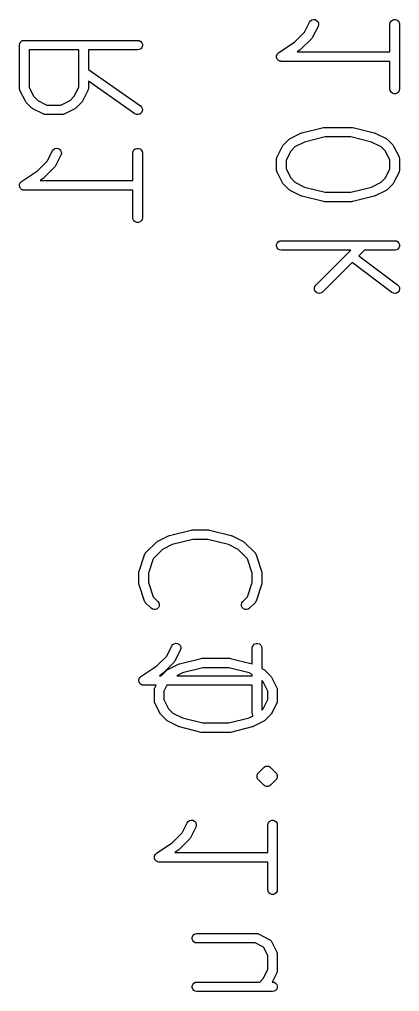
# Model space of a CAD drawing. Extents: x 1.5 to 72.3, y -91 to -17.2.
# Drawn here: x 3.55 to 7.59, y -90.23 to -79.88 of the extents above; entities that cross this region are included whole.
import ezdxf

# ---------------------------------------------------------------- set-up
doc = ezdxf.new("R2010")
doc.units = 0
doc.header["$MEASUREMENT"] = 0
doc.layers.add('BLACK', color=7, linetype='CONTINUOUS')

msp = doc.modelspace()

# ---------------------------------------------------------------- linework, layer by layer
at = {"layer": 'Black'}
for p, q in [((6.64584, -79.8929), (6.66056, -79.8832)), ((6.66056, -79.8832), (6.67772, -79.8791)), ((6.67772, -79.8791), (6.69525, -79.8811)), ((6.69525, -79.8811), (6.71102, -79.889)), ((6.71102, -79.889), (6.72315, -79.9018)), ((7.50363, -79.8972), (7.51715, -79.8858)), ((7.51715, -79.8858), (7.53373, -79.8798)), ((7.53373, -79.8798), (7.55137, -79.8798)), ((7.55137, -79.8798), (7.56795, -79.8858)), ((7.56795, -79.8858), (7.58146, -79.8972)), ((6.58156, -80.0146), (6.63532, -79.9071)), ((6.63532, -79.9071), (6.64584, -79.8929)), ((6.7262, -79.9525), (6.66875, -80.0674)), ((6.72315, -79.9018), (6.73017, -79.918)), ((6.73123, -79.9356), (6.7262, -79.9525)), ((6.73017, -79.918), (6.73123, -79.9356)), ((7.49175, -79.9298), (7.49481, -79.9124)), ((7.49175, -80.2237), (7.49175, -79.9298)), ((7.49481, -79.9124), (7.50363, -79.8972)), ((7.58146, -79.8972), (7.59028, -79.9124)), ((7.59028, -79.9124), (7.59335, -79.9298)), ((7.59335, -79.9298), (7.59335, -80.6192)), ((6.47604, -80.1201), (6.58156, -80.0146)), ((6.65923, -80.0806), (6.54433, -80.1955)), ((6.6639, -80.074), (6.65923, -80.0806)), ((6.66875, -80.0674), (6.6639, -80.074)), ((3.55025, -80.1523), (3.55102, -80.1479)), ((3.55025, -80.6119), (3.55025, -80.1523)), ((3.55102, -80.1434), (3.55254, -80.1393)), ((3.55102, -80.1479), (3.55102, -80.1434)), ((3.55254, -80.1393), (3.55331, -80.1349)), ((3.55331, -80.1349), (3.55553, -80.131)), ((3.55553, -80.131), (3.55705, -80.1269)), ((3.55705, -80.1269), (3.55991, -80.1235)), ((3.55991, -80.1235), (3.56213, -80.1196)), ((3.56213, -80.1196), (3.56554, -80.1168)), ((3.56554, -80.1168), (3.56839, -80.1133)), ((3.56839, -80.1133), (3.57224, -80.1111)), ((3.57224, -80.1111), (3.57565, -80.1083)), ((3.57565, -80.1083), (3.57982, -80.1067)), ((3.57982, -80.1067), (3.58367, -80.1045)), ((3.58367, -80.1045), (3.58805, -80.1038)), ((3.58805, -80.1038), (3.59223, -80.1022)), ((3.59223, -80.1022), (3.59667, -80.1022)), ((3.59667, -80.1022), (3.60105, -80.1015)), ((3.60105, -80.1015), (4.80755, -80.1015)), ((4.80755, -80.1015), (4.82492, -80.1045)), ((4.82492, -80.2), (4.80755, -80.2031)), ((4.82492, -80.1045), (4.8402, -80.1133)), ((4.8402, -80.1912), (4.82492, -80.2)), ((4.8402, -80.1133), (4.85154, -80.1269)), ((4.85154, -80.1777), (4.8402, -80.1912)), ((4.85154, -80.1269), (4.85758, -80.1434)), ((4.85758, -80.1611), (4.85154, -80.1777)), ((4.85758, -80.1434), (4.85758, -80.1611)), ((6.30787, -80.2323), (6.47604, -80.1201)), ((6.53658, -80.2019), (6.50383, -80.2237)), ((6.54021, -80.1984), (6.53658, -80.2019)), ((6.54433, -80.1955), (6.54021, -80.1984)), ((3.65185, -80.2031), (3.65185, -80.5999)), ((4.18222, -80.2031), (3.65185, -80.2031)), ((4.18222, -80.5999), (4.18222, -80.2031)), ((4.80755, -80.2031), (4.28382, -80.2031)), ((4.28382, -80.2031), (4.28382, -80.4131)), ((6.28535, -80.2778), (6.28602, -80.2718)), ((6.28602, -80.2805), (6.28535, -80.2778)), ((6.28602, -80.2657), (6.28698, -80.2631)), ((6.28602, -80.2718), (6.28602, -80.2657)), ((6.28602, -80.2833), (6.28602, -80.2805)), ((6.28809, -80.289), (6.28602, -80.2833)), ((6.28698, -80.2631), (6.28729, -80.2603)), ((6.28729, -80.2603), (6.28998, -80.2548)), ((6.28953, -80.2949), (6.28809, -80.289)), ((6.29109, -80.2973), (6.28953, -80.2949)), ((6.28998, -80.2548), (6.29205, -80.2491)), ((6.29205, -80.2999), (6.29109, -80.2973)), ((6.29205, -80.2491), (6.29386, -80.247)), ((6.29595, -80.3046), (6.29205, -80.2999)), ((6.29386, -80.247), (6.29511, -80.2444)), ((6.29511, -80.2444), (6.29949, -80.2403)), ((6.29931, -80.3096), (6.29595, -80.3046)), ((6.29949, -80.2403), (6.30339, -80.2356)), ((6.30339, -80.2356), (6.30583, -80.2342)), ((6.30583, -80.2342), (6.30787, -80.2323)), ((6.50383, -80.2237), (7.49175, -80.2237)), ((6.30158, -80.3113), (6.29931, -80.3096)), ((6.30339, -80.3134), (6.30158, -80.3113)), ((6.30864, -80.3165), (6.30339, -80.3134)), ((6.31353, -80.3201), (6.30864, -80.3165)), ((6.31624, -80.3209), (6.31353, -80.3201)), ((6.31867, -80.3223), (6.31624, -80.3209)), ((6.32464, -80.3233), (6.31867, -80.3223)), ((6.33046, -80.325), (6.32464, -80.3233)), ((6.33327, -80.3248), (6.33046, -80.325)), ((6.33605, -80.3253), (6.33327, -80.3248)), ((7.49175, -80.3253), (6.33605, -80.3253)), ((7.49175, -80.6192), (7.49175, -80.3253)), ((4.28382, -80.4131), (4.83668, -80.8001)), ((3.55076, -80.6148), (3.55025, -80.6119)), ((3.55058, -80.6177), (3.55076, -80.6148)), ((3.65185, -80.5999), (3.70025, -80.6967)), ((4.13382, -80.6967), (4.18222, -80.5999)), ((4.28382, -80.6119), (4.28331, -80.6148)), ((4.28331, -80.6148), (4.28349, -80.6177)), ((4.77842, -80.8833), (4.28382, -80.5371)), ((4.28382, -80.5371), (4.28382, -80.6119)), ((3.55228, -80.6234), (3.55058, -80.6177)), ((3.55331, -80.6293), (3.55228, -80.6234)), ((3.55478, -80.6318), (3.55331, -80.6293)), ((3.55561, -80.6346), (3.55478, -80.6318)), ((3.61306, -80.7495), (3.55561, -80.6346)), ((3.70025, -80.6967), (3.74604, -80.7425)), ((4.08803, -80.7425), (4.13382, -80.6967)), ((4.27846, -80.6346), (4.22101, -80.7495)), ((4.2793, -80.6318), (4.27846, -80.6346)), ((4.28076, -80.6293), (4.2793, -80.6318)), ((4.28179, -80.6234), (4.28076, -80.6293)), ((4.28349, -80.6177), (4.28179, -80.6234)), ((7.49481, -80.6366), (7.49175, -80.6192)), ((7.50363, -80.6519), (7.49481, -80.6366)), ((7.51715, -80.6632), (7.50363, -80.6519)), ((7.53373, -80.6693), (7.51715, -80.6632)), ((7.55137, -80.6693), (7.53373, -80.6693)), ((7.56795, -80.6632), (7.55137, -80.6693)), ((7.58146, -80.6519), (7.56795, -80.6632)), ((7.59028, -80.6366), (7.58146, -80.6519)), ((7.59335, -80.6192), (7.59028, -80.6366)), ((3.61791, -80.756), (3.61306, -80.7495)), ((3.62258, -80.7627), (3.61791, -80.756)), ((3.68003, -80.8202), (3.62258, -80.7627)), ((3.6867, -80.8248), (3.68003, -80.8202)), ((3.74604, -80.7425), (3.84285, -80.7909)), ((3.84285, -80.7909), (3.99122, -80.7909)), ((3.99122, -80.7909), (4.08803, -80.7425)), ((4.15404, -80.8202), (4.14737, -80.8248)), ((4.21149, -80.7627), (4.15404, -80.8202)), ((4.21615, -80.756), (4.21149, -80.7627)), ((4.22101, -80.7495), (4.21615, -80.756)), ((4.83668, -80.8001), (4.84916, -80.8125)), ((4.84916, -80.8125), (4.85661, -80.8285)), ((3.69323, -80.8297), (3.6867, -80.8248)), ((3.80814, -80.8871), (3.69323, -80.8297)), ((3.81095, -80.888), (3.80814, -80.8871)), ((3.81348, -80.8894), (3.81095, -80.888)), ((3.81934, -80.8905), (3.81348, -80.8894)), ((3.82505, -80.8922), (3.81934, -80.8905)), ((3.82797, -80.892), (3.82505, -80.8922)), ((3.83086, -80.8925), (3.82797, -80.892)), ((4.00321, -80.8925), (3.83086, -80.8925)), ((4.0061, -80.892), (4.00321, -80.8925)), ((4.00902, -80.8922), (4.0061, -80.892)), ((4.01473, -80.8905), (4.00902, -80.8922)), ((4.02059, -80.8894), (4.01473, -80.8905)), ((4.02312, -80.888), (4.02059, -80.8894)), ((4.02593, -80.8871), (4.02312, -80.888)), ((4.14084, -80.8297), (4.02593, -80.8871)), ((4.14737, -80.8248), (4.14084, -80.8297)), ((4.79441, -80.8908), (4.77842, -80.8833)), ((4.81198, -80.8923), (4.79441, -80.8908)), ((4.82902, -80.8877), (4.81198, -80.8923)), ((4.84347, -80.8776), (4.82902, -80.8877)), ((4.85359, -80.8632), (4.84347, -80.8776)), ((4.85816, -80.8461), (4.85359, -80.8632)), ((4.85661, -80.8285), (4.85816, -80.8461)), ((6.55354, -81.087), (6.78335, -81.0296)), ((6.78335, -81.0296), (6.78954, -81.0291)), ((6.78954, -81.0291), (6.79567, -81.0281)), ((6.79567, -81.0281), (7.08293, -81.0281)), ((7.08293, -81.0281), (7.08905, -81.0291)), ((7.08905, -81.0291), (7.09525, -81.0296)), ((7.09525, -81.0296), (7.32506, -81.087)), ((6.42823, -81.1483), (6.54314, -81.0909)), ((6.54314, -81.0909), (6.54846, -81.0893)), ((6.54846, -81.0893), (6.55354, -81.087)), ((6.80192, -81.1297), (6.58359, -81.1842)), ((7.07668, -81.1297), (6.80192, -81.1297)), ((7.29501, -81.1842), (7.07668, -81.1297)), ((7.32506, -81.087), (7.33013, -81.0893)), ((7.33013, -81.0893), (7.33546, -81.0909)), ((7.33546, -81.0909), (7.45036, -81.1483)), ((6.29061, -81.3434), (6.34806, -81.2285)), ((6.34806, -81.2285), (6.35291, -81.222)), ((6.35291, -81.222), (6.35758, -81.2153)), ((6.35758, -81.2153), (6.41503, -81.1578)), ((6.41503, -81.1578), (6.4217, -81.1532)), ((6.4217, -81.1532), (6.42823, -81.1483)), ((6.48104, -81.2355), (6.43525, -81.2813)), ((6.58359, -81.1842), (6.48104, -81.2355)), ((7.39755, -81.2355), (7.29501, -81.1842)), ((7.44334, -81.2813), (7.39755, -81.2355)), ((7.45036, -81.1483), (7.45689, -81.1532)), ((7.45689, -81.1532), (7.46356, -81.1578)), ((7.46356, -81.1578), (7.52102, -81.2153)), ((7.52102, -81.2153), (7.52568, -81.222)), ((7.52568, -81.222), (7.53053, -81.2285)), ((7.53053, -81.2285), (7.58798, -81.3434)), ((3.84656, -81.3861), (3.90033, -81.2786)), ((3.90033, -81.2786), (3.91084, -81.2644)), ((3.91084, -81.2644), (3.92556, -81.2547)), ((3.92556, -81.2547), (3.94272, -81.2506)), ((3.9912, -81.324), (3.93375, -81.4389)), ((3.94272, -81.2506), (3.96025, -81.2526)), ((3.96025, -81.2526), (3.97602, -81.2605)), ((3.97602, -81.2605), (3.98815, -81.2733)), ((3.98815, -81.2733), (3.99517, -81.2895)), ((3.99623, -81.3071), (3.9912, -81.324)), ((3.99517, -81.2895), (3.99623, -81.3071)), ((4.75675, -81.3013), (4.75981, -81.2839)), ((4.75675, -81.5952), (4.75675, -81.3013)), ((4.75981, -81.2839), (4.76863, -81.2687)), ((4.76863, -81.2687), (4.78215, -81.2573)), ((4.78215, -81.2573), (4.79873, -81.2513)), ((4.79873, -81.2513), (4.81637, -81.2513)), ((4.81637, -81.2513), (4.83295, -81.2573)), ((4.83295, -81.2573), (4.84646, -81.2687)), ((4.84646, -81.2687), (4.85528, -81.2839)), ((4.85528, -81.2839), (4.85835, -81.3013)), ((4.85835, -81.3013), (4.85835, -81.9907)), ((6.43525, -81.2813), (6.38685, -81.3781)), ((7.49175, -81.3781), (7.44334, -81.2813)), ((3.74104, -81.4916), (3.84656, -81.3861)), ((3.93375, -81.4389), (3.9289, -81.4455)), ((6.28525, -81.3661), (6.28576, -81.3632)), ((6.28525, -81.481), (6.28525, -81.3661)), ((6.28558, -81.3603), (6.28728, -81.3546)), ((6.28576, -81.3632), (6.28558, -81.3603)), ((6.28728, -81.3546), (6.28831, -81.3487)), ((6.28831, -81.3487), (6.28978, -81.3462)), ((6.28978, -81.3462), (6.29061, -81.3434)), ((6.38685, -81.3781), (6.38685, -81.469)), ((7.49175, -81.469), (7.49175, -81.3781)), ((7.58798, -81.3434), (7.58882, -81.3462)), ((7.58882, -81.3462), (7.59028, -81.3487)), ((7.59028, -81.3487), (7.59132, -81.3546)), ((7.59132, -81.3546), (7.59301, -81.3603)), ((7.59301, -81.3603), (7.59284, -81.3632)), ((7.59284, -81.3632), (7.59335, -81.3661)), ((7.59335, -81.3661), (7.59335, -81.481)), ((3.57287, -81.6038), (3.74104, -81.4916)), ((3.92423, -81.4521), (3.80933, -81.567)), ((3.9289, -81.4455), (3.92423, -81.4521)), ((6.28576, -81.4839), (6.28525, -81.481)), ((6.28558, -81.4868), (6.28576, -81.4839)), ((6.28728, -81.4925), (6.28558, -81.4868)), ((6.28831, -81.4984), (6.28728, -81.4925)), ((6.28978, -81.5009), (6.28831, -81.4984)), ((6.29061, -81.5037), (6.28978, -81.5009)), ((6.34806, -81.6186), (6.29061, -81.5037)), ((6.38685, -81.469), (6.43525, -81.5658)), ((7.44334, -81.5658), (7.49175, -81.469)), ((7.58798, -81.5037), (7.53053, -81.6186)), ((7.58882, -81.5009), (7.58798, -81.5037)), ((7.59028, -81.4984), (7.58882, -81.5009)), ((7.59132, -81.4925), (7.59028, -81.4984)), ((7.59301, -81.4868), (7.59132, -81.4925)), ((7.59335, -81.481), (7.59284, -81.4839)), ((7.59284, -81.4839), (7.59301, -81.4868)), ((3.55035, -81.6493), (3.55102, -81.6433)), ((3.55102, -81.652), (3.55035, -81.6493)), ((3.55102, -81.6372), (3.55198, -81.6346)), ((3.55102, -81.6433), (3.55102, -81.6372)), ((3.55198, -81.6346), (3.55229, -81.6318)), ((3.55229, -81.6318), (3.55498, -81.6263)), ((3.55498, -81.6263), (3.55705, -81.6206)), ((3.55705, -81.6206), (3.55886, -81.6185)), ((3.55886, -81.6185), (3.56011, -81.6159)), ((3.56011, -81.6159), (3.56449, -81.6118)), ((3.56449, -81.6118), (3.56839, -81.6071)), ((3.56839, -81.6071), (3.57083, -81.6057)), ((3.57083, -81.6057), (3.57287, -81.6038)), ((3.80158, -81.5734), (3.76883, -81.5952)), ((3.76883, -81.5952), (4.75675, -81.5952)), ((3.80522, -81.5699), (3.80158, -81.5734)), ((3.80933, -81.567), (3.80522, -81.5699)), ((6.35291, -81.6252), (6.34806, -81.6186)), ((6.35758, -81.6319), (6.35291, -81.6252)), ((6.41503, -81.6893), (6.35758, -81.6319)), ((6.43525, -81.5658), (6.48104, -81.6116)), ((6.48104, -81.6116), (6.58359, -81.6629)), ((7.295, -81.6629), (7.39755, -81.6116)), ((7.39755, -81.6116), (7.44334, -81.5658)), ((7.52102, -81.6319), (7.46356, -81.6893)), ((7.52568, -81.6252), (7.52102, -81.6319)), ((7.53053, -81.6186), (7.52568, -81.6252)), ((3.55102, -81.6548), (3.55102, -81.652)), ((3.55309, -81.6605), (3.55102, -81.6548)), ((3.55453, -81.6664), (3.55309, -81.6605)), ((3.55609, -81.6688), (3.55453, -81.6664)), ((3.55705, -81.6714), (3.55609, -81.6688)), ((3.56095, -81.6761), (3.55705, -81.6714)), ((3.56431, -81.6811), (3.56095, -81.6761)), ((3.56658, -81.6828), (3.56431, -81.6811)), ((3.56839, -81.6849), (3.56658, -81.6828)), ((3.57364, -81.688), (3.56839, -81.6849)), ((3.57853, -81.6916), (3.57364, -81.688)), ((3.58124, -81.6924), (3.57853, -81.6916)), ((3.58367, -81.6938), (3.58124, -81.6924)), ((3.58964, -81.6948), (3.58367, -81.6938)), ((3.59546, -81.6965), (3.58964, -81.6948)), ((3.59827, -81.6963), (3.59546, -81.6965)), ((3.60105, -81.6968), (3.59827, -81.6963)), ((4.75675, -81.6968), (3.60105, -81.6968)), ((4.75675, -81.9907), (4.75675, -81.6968)), ((6.42169, -81.694), (6.41503, -81.6893)), ((6.42823, -81.6988), (6.42169, -81.694)), ((6.54314, -81.7563), (6.42823, -81.6988)), ((6.58359, -81.6629), (6.80192, -81.7175)), ((6.80192, -81.7175), (7.07668, -81.7175)), ((7.07668, -81.7175), (7.295, -81.6629)), ((7.45036, -81.6988), (7.33546, -81.7563)), ((7.45691, -81.694), (7.45036, -81.6988)), ((7.46356, -81.6893), (7.45691, -81.694)), ((6.54846, -81.7579), (6.54314, -81.7563)), ((6.55354, -81.7601), (6.54846, -81.7579)), ((6.78335, -81.8176), (6.55354, -81.7601)), ((6.78954, -81.818), (6.78335, -81.8176)), ((6.79567, -81.8191), (6.78954, -81.818)), ((7.08293, -81.8191), (6.79567, -81.8191)), ((7.08905, -81.818), (7.08293, -81.8191)), ((7.09525, -81.8176), (7.08905, -81.818)), ((7.32506, -81.7601), (7.09525, -81.8176)), ((7.33013, -81.7579), (7.32506, -81.7601)), ((7.33546, -81.7563), (7.33013, -81.7579)), ((4.75981, -82.0081), (4.75675, -81.9907)), ((4.76863, -82.0234), (4.75981, -82.0081)), ((4.78215, -82.0347), (4.76863, -82.0234)), ((4.79873, -82.0408), (4.78215, -82.0347)), ((4.81637, -82.0408), (4.79873, -82.0408)), ((4.83295, -82.0347), (4.81637, -82.0408)), ((4.84646, -82.0234), (4.83295, -82.0347)), ((4.85528, -82.0081), (4.84646, -82.0234)), ((4.85835, -81.9907), (4.85528, -82.0081)), ((6.28602, -82.2765), (6.29205, -82.26)), ((6.29205, -82.26), (6.30339, -82.2464)), ((6.30339, -82.2464), (6.31867, -82.2376)), ((6.31867, -82.2376), (6.33605, -82.2346)), ((6.33605, -82.2346), (7.54255, -82.2346)), ((7.54255, -82.2346), (7.55992, -82.2376)), ((7.55992, -82.2376), (7.5752, -82.2464)), ((7.5752, -82.2464), (7.58654, -82.26)), ((7.58654, -82.26), (7.59258, -82.2765)), ((6.28602, -82.2942), (6.28602, -82.2765)), ((6.29205, -82.3108), (6.28602, -82.2942)), ((6.30339, -82.3243), (6.29205, -82.3108)), ((6.31867, -82.3331), (6.30339, -82.3243)), ((6.33605, -82.3362), (6.31867, -82.3331)), ((7.07519, -82.3362), (6.33605, -82.3362)), ((6.70229, -82.7091), (7.07519, -82.3362)), ((7.21887, -82.3362), (7.16027, -82.3948)), ((7.54255, -82.3362), (7.21887, -82.3362)), ((7.55992, -82.3331), (7.54255, -82.3362)), ((7.5752, -82.3243), (7.55992, -82.3331)), ((7.58654, -82.3108), (7.5752, -82.3243)), ((7.59258, -82.2942), (7.58654, -82.3108)), ((7.59258, -82.2765), (7.59258, -82.2942)), ((7.0877, -82.4673), (6.77413, -82.7809)), ((7.51207, -82.7856), (7.0877, -82.4673)), ((7.16027, -82.3948), (7.57303, -82.7043)), ((6.68761, -82.7405), (6.69217, -82.7235)), ((6.68914, -82.7581), (6.68761, -82.7405)), ((6.6966, -82.7741), (6.68914, -82.7581)), ((6.69217, -82.7235), (6.70229, -82.7091)), ((6.70908, -82.7866), (6.6966, -82.7741)), ((6.72507, -82.794), (6.70908, -82.7866)), ((6.77413, -82.7809), (6.75968, -82.791)), ((7.52781, -82.7936), (7.51207, -82.7856)), ((7.57728, -82.7821), (7.5625, -82.7917)), ((7.57303, -82.7043), (7.58509, -82.7172)), ((7.58786, -82.7679), (7.57728, -82.7821)), ((7.58509, -82.7172), (7.59202, -82.7334)), ((7.59298, -82.7511), (7.58786, -82.7679)), ((7.59202, -82.7334), (7.59298, -82.7511)), ((6.74264, -82.7956), (6.72507, -82.794)), ((6.75968, -82.791), (6.74264, -82.7956)), ((7.54532, -82.7957), (7.52781, -82.7936)), ((7.5625, -82.7917), (7.54532, -82.7957)), ((5.13559, -85.3768), (5.14092, -85.3752)), ((5.14092, -85.3752), (5.14599, -85.373)), ((5.14599, -85.373), (5.3758, -85.3155)), ((5.3758, -85.3155), (5.382, -85.3151)), ((5.382, -85.3151), (5.38812, -85.314)), ((5.38812, -85.314), (5.56048, -85.314)), ((5.56048, -85.314), (5.5666, -85.3151)), ((5.5666, -85.3151), (5.5728, -85.3155)), ((5.5728, -85.3155), (5.80261, -85.373)), ((5.80261, -85.373), (5.80768, -85.3752)), ((5.80768, -85.3752), (5.813, -85.3768)), ((4.89258, -85.5587), (5.00748, -85.4438)), ((5.00748, -85.4438), (5.01415, -85.4391)), ((5.01415, -85.4391), (5.02069, -85.4343)), ((5.02069, -85.4343), (5.13559, -85.3768)), ((5.17604, -85.4702), (5.0735, -85.5215)), ((5.39437, -85.4156), (5.17604, -85.4702)), ((5.55422, -85.4156), (5.39437, -85.4156)), ((5.77255, -85.4702), (5.55422, -85.4156)), ((5.8751, -85.5215), (5.77255, -85.4702)), ((5.813, -85.3768), (5.92791, -85.4343)), ((5.92791, -85.4343), (5.93446, -85.4391)), ((5.93446, -85.4391), (5.94111, -85.4438)), ((5.94111, -85.4438), (6.05602, -85.5587)), ((4.82285, -85.7509), (4.88031, -85.5786)), ((4.88031, -85.5786), (4.8817, -85.576)), ((4.8817, -85.576), (4.88246, -85.5732)), ((4.88246, -85.5732), (4.88587, -85.5683)), ((4.88587, -85.5683), (4.88871, -85.563)), ((4.88871, -85.563), (4.8909, -85.5611)), ((4.8909, -85.5611), (4.89258, -85.5587)), ((5.0735, -85.5215), (4.9729, -85.6221)), ((5.97569, -85.6221), (5.8751, -85.5215)), ((6.05602, -85.5587), (6.0577, -85.5611)), ((6.0577, -85.5611), (6.05989, -85.563)), ((6.05989, -85.563), (6.06272, -85.5683)), ((6.06272, -85.5683), (6.06614, -85.5731)), ((6.06614, -85.5731), (6.06689, -85.576)), ((6.06689, -85.576), (6.06829, -85.5786)), ((6.06829, -85.5786), (6.12574, -85.7509)), ((4.9729, -85.6221), (4.92185, -85.7752)), ((6.02675, -85.7752), (5.97569, -85.6221)), ((4.82025, -85.767), (4.82166, -85.759)), ((4.82025, -85.8819), (4.82025, -85.767)), ((4.82166, -85.759), (4.82285, -85.7509)), ((4.92185, -85.7752), (4.92185, -85.8736)), ((6.02675, -85.8736), (6.02675, -85.7752)), ((6.12574, -85.7509), (6.12694, -85.759)), ((6.12694, -85.759), (6.12835, -85.767)), ((6.12835, -85.767), (6.12835, -85.8819)), ((4.82166, -85.8899), (4.82025, -85.8819)), ((4.82285, -85.8979), (4.82166, -85.8899)), ((4.92185, -85.8736), (4.9729, -86.0268)), ((5.97569, -86.0268), (6.02675, -85.8736)), ((6.12694, -85.8899), (6.12574, -85.8979)), ((6.12835, -85.8819), (6.12694, -85.8899)), ((4.88031, -86.0703), (4.82285, -85.8979)), ((6.12574, -85.8979), (6.06829, -86.0703)), ((4.8817, -86.0729), (4.88031, -86.0703)), ((4.88246, -86.0757), (4.8817, -86.0729)), ((4.88587, -86.0806), (4.88246, -86.0757)), ((4.88871, -86.0858), (4.88587, -86.0806)), ((4.8909, -86.0878), (4.88871, -86.0858)), ((4.89258, -86.0902), (4.8909, -86.0878)), ((4.95003, -86.1476), (4.89258, -86.0902)), ((4.9729, -86.0268), (5.02187, -86.0758)), ((5.02187, -86.0758), (5.03199, -86.0902)), ((5.03199, -86.0902), (5.03656, -86.1073)), ((5.91204, -86.1073), (5.9166, -86.0902)), ((5.9166, -86.0902), (5.92672, -86.0758)), ((5.92672, -86.0758), (5.97569, -86.0268)), ((6.05602, -86.0902), (5.99856, -86.1476)), ((6.0577, -86.0878), (6.05602, -86.0902)), ((6.05989, -86.0858), (6.0577, -86.0878)), ((6.06272, -86.0806), (6.05989, -86.0858)), ((6.06614, -86.0757), (6.06272, -86.0806)), ((6.06689, -86.0729), (6.06614, -86.0757)), ((6.06829, -86.0703), (6.06689, -86.0729)), ((4.96448, -86.1577), (4.95003, -86.1476)), ((4.98152, -86.1623), (4.96448, -86.1577)), ((4.9991, -86.1608), (4.98152, -86.1623)), ((5.01509, -86.1533), (4.9991, -86.1608)), ((5.02756, -86.1408), (5.01509, -86.1533)), ((5.03502, -86.1248), (5.02756, -86.1408)), ((5.03656, -86.1073), (5.03502, -86.1248)), ((5.91357, -86.1248), (5.91204, -86.1073)), ((5.92103, -86.1408), (5.91357, -86.1248)), ((5.9335, -86.1533), (5.92103, -86.1408)), ((5.94949, -86.1608), (5.9335, -86.1533)), ((5.96707, -86.1623), (5.94949, -86.1608)), ((5.98411, -86.1577), (5.96707, -86.1623)), ((5.99856, -86.1476), (5.98411, -86.1577)), ((5.11656, -86.6561), (5.17033, -86.5486)), ((5.17033, -86.5486), (5.18084, -86.5344)), ((5.18084, -86.5344), (5.19556, -86.5247)), ((5.19556, -86.5247), (5.21272, -86.5206)), ((5.2612, -86.594), (5.20375, -86.7089)), ((5.21272, -86.5206), (5.23025, -86.5226)), ((5.23025, -86.5226), (5.24602, -86.5305)), ((5.24602, -86.5305), (5.25815, -86.5433)), ((5.25815, -86.5433), (5.26517, -86.5595)), ((5.26623, -86.5771), (5.2612, -86.594)), ((5.26517, -86.5595), (5.26623, -86.5771)), ((6.02675, -86.5713), (6.02981, -86.5539)), ((6.02675, -86.7387), (6.02675, -86.5713)), ((6.02981, -86.5539), (6.03863, -86.5387)), ((6.03863, -86.5387), (6.05215, -86.5273)), ((6.05215, -86.5273), (6.06873, -86.5213)), ((6.06873, -86.5213), (6.08637, -86.5213)), ((6.08637, -86.5213), (6.10295, -86.5273)), ((6.10295, -86.5273), (6.11646, -86.5387)), ((6.11646, -86.5387), (6.12528, -86.5539)), ((6.12528, -86.5539), (6.12835, -86.5713)), ((6.12835, -86.5713), (6.12835, -86.7883)), ((5.01104, -86.7616), (5.11656, -86.6561)), ((5.19423, -86.7221), (5.07933, -86.837)), ((5.1989, -86.7155), (5.19423, -86.7221)), ((5.20375, -86.7089), (5.1989, -86.7155)), ((5.25354, -86.738), (5.48335, -86.6805)), ((5.48335, -86.6805), (5.48954, -86.6801)), ((5.48954, -86.6801), (5.49567, -86.679)), ((5.49567, -86.679), (5.78293, -86.679)), ((5.78293, -86.679), (5.78905, -86.6801)), ((5.78905, -86.6801), (5.79525, -86.6805)), ((5.79525, -86.6805), (6.02506, -86.738)), ((4.84287, -86.8738), (5.01104, -86.7616)), ((5.0586, -86.8652), (5.11503, -86.8088)), ((5.11503, -86.8088), (5.1217, -86.8041)), ((5.1217, -86.8041), (5.12823, -86.7993)), ((5.12823, -86.7993), (5.24314, -86.7418)), ((5.24314, -86.7418), (5.24846, -86.7402)), ((5.24846, -86.7402), (5.25354, -86.738)), ((5.50192, -86.7806), (5.28359, -86.8352)), ((5.77668, -86.7806), (5.50192, -86.7806)), ((5.99501, -86.8352), (5.77668, -86.7806)), ((6.02506, -86.738), (6.02675, -86.7387)), ((6.12835, -86.7883), (6.15036, -86.7993)), ((6.15036, -86.7993), (6.15689, -86.8041)), ((6.15689, -86.8041), (6.16356, -86.8088)), ((6.16356, -86.8088), (6.22102, -86.8662)), ((4.82035, -86.9193), (4.82102, -86.9133)), ((4.82102, -86.922), (4.82035, -86.9193)), ((4.82102, -86.9072), (4.82198, -86.9046)), ((4.82102, -86.9133), (4.82102, -86.9072)), ((4.82102, -86.9248), (4.82102, -86.922)), ((4.82309, -86.9305), (4.82102, -86.9248)), ((4.82198, -86.9046), (4.82229, -86.9018)), ((4.82229, -86.9018), (4.82498, -86.8963)), ((4.82498, -86.8963), (4.82705, -86.8906)), ((4.82705, -86.8906), (4.82886, -86.8885)), ((4.82886, -86.8885), (4.83011, -86.8859)), ((4.83011, -86.8859), (4.83449, -86.8818)), ((4.83449, -86.8818), (4.83839, -86.8771)), ((4.83839, -86.8771), (4.84083, -86.8757)), ((4.84083, -86.8757), (4.84287, -86.8738)), ((5.07158, -86.8434), (5.03883, -86.8652)), ((5.03883, -86.8652), (5.0586, -86.8652)), ((5.07522, -86.8399), (5.07158, -86.8434)), ((5.07933, -86.837), (5.07522, -86.8399)), ((5.28359, -86.8352), (5.22352, -86.8652)), ((5.22352, -86.8652), (6.02675, -86.8652)), ((6.02675, -86.8511), (5.99501, -86.8352)), ((6.02675, -86.8652), (6.02675, -86.8511)), ((6.14334, -86.9323), (6.12835, -86.9173)), ((6.12835, -86.9173), (6.12835, -87.2318)), ((6.22102, -86.8662), (6.22568, -86.8729)), ((6.22568, -86.8729), (6.23053, -86.8794)), ((6.23053, -86.8794), (6.28798, -86.9944)), ((4.82453, -86.9364), (4.82309, -86.9305)), ((4.82609, -86.9388), (4.82453, -86.9364)), ((4.82705, -86.9414), (4.82609, -86.9388)), ((4.83095, -86.9461), (4.82705, -86.9414)), ((4.83432, -86.9511), (4.83095, -86.9461)), ((4.83658, -86.9528), (4.83432, -86.9511)), ((4.83839, -86.9549), (4.83658, -86.9528)), ((4.84364, -86.958), (4.83839, -86.9549)), ((4.84853, -86.9616), (4.84364, -86.958)), ((4.85124, -86.9624), (4.84853, -86.9616)), ((4.85367, -86.9638), (4.85124, -86.9624)), ((4.85964, -86.9648), (4.85367, -86.9638)), ((4.86546, -86.9665), (4.85964, -86.9648)), ((4.86827, -86.9663), (4.86546, -86.9665)), ((4.87105, -86.9668), (4.86827, -86.9663)), ((5.00437, -86.9668), (4.87105, -86.9668)), ((4.98525, -87.0171), (4.98576, -87.0142)), ((4.98525, -87.132), (4.98525, -87.0171)), ((4.98558, -87.0113), (4.98728, -87.0056)), ((4.98576, -87.0142), (4.98558, -87.0113)), ((4.98728, -87.0056), (4.98831, -86.9997)), ((4.98831, -86.9997), (4.98978, -86.9972)), ((4.98978, -86.9972), (4.99061, -86.9944)), ((4.99061, -86.9944), (5.00437, -86.9668)), ((5.11797, -86.9668), (5.08685, -87.0291)), ((5.08685, -87.0291), (5.08685, -87.12)), ((6.02675, -86.9668), (5.11797, -86.9668)), ((6.02675, -87.2607), (6.02675, -86.9668)), ((6.19175, -87.0291), (6.14334, -86.9323)), ((6.19175, -87.12), (6.19175, -87.0291)), ((6.28798, -86.9944), (6.28882, -86.9972)), ((6.28882, -86.9972), (6.29028, -86.9997)), ((6.29028, -86.9997), (6.29132, -87.0056)), ((6.29132, -87.0056), (6.29301, -87.0113)), ((6.29301, -87.0113), (6.29284, -87.0142)), ((6.29284, -87.0142), (6.29335, -87.0171)), ((6.29335, -87.0171), (6.29335, -87.132)), ((4.98576, -87.1349), (4.98525, -87.132)), ((4.98558, -87.1378), (4.98576, -87.1349)), ((5.08685, -87.12), (5.13525, -87.2168)), ((6.14334, -87.2168), (6.19175, -87.12)), ((6.29335, -87.132), (6.29284, -87.1349)), ((6.29284, -87.1349), (6.29301, -87.1378)), ((4.98728, -87.1435), (4.98558, -87.1378)), ((4.98831, -87.1494), (4.98728, -87.1435)), ((4.98978, -87.1519), (4.98831, -87.1494)), ((4.99061, -87.1547), (4.98978, -87.1519)), ((5.04806, -87.2696), (4.99061, -87.1547)), ((5.13525, -87.2168), (5.18104, -87.2626)), ((6.12835, -87.2318), (6.14334, -87.2168)), ((6.28798, -87.1547), (6.23053, -87.2696)), ((6.28882, -87.1519), (6.28798, -87.1547)), ((6.29028, -87.1494), (6.28882, -87.1519)), ((6.29132, -87.1435), (6.29028, -87.1494)), ((6.29301, -87.1378), (6.29132, -87.1435)), ((5.05291, -87.2761), (5.04806, -87.2696)), ((5.05758, -87.2828), (5.05291, -87.2761)), ((5.11503, -87.3403), (5.05758, -87.2828)), ((5.12169, -87.3449), (5.11503, -87.3403)), ((5.18104, -87.2626), (5.28359, -87.3139)), ((5.28359, -87.3139), (5.50192, -87.3684)), ((5.77668, -87.3684), (5.995, -87.3139)), ((5.995, -87.3139), (6.03803, -87.2923)), ((6.02981, -87.2781), (6.02675, -87.2607)), ((6.03803, -87.2923), (6.02981, -87.2781)), ((6.16356, -87.3403), (6.15691, -87.3449)), ((6.22102, -87.2828), (6.16356, -87.3403)), ((6.22568, -87.2761), (6.22102, -87.2828)), ((6.23053, -87.2696), (6.22568, -87.2761)), ((5.12823, -87.3498), (5.12169, -87.3449)), ((5.24314, -87.4072), (5.12823, -87.3498)), ((5.24846, -87.4088), (5.24314, -87.4072)), ((5.25354, -87.4111), (5.24846, -87.4088)), ((5.48335, -87.4685), (5.25354, -87.4111)), ((5.50192, -87.3684), (5.77668, -87.3684)), ((6.02506, -87.4111), (5.79525, -87.4685)), ((6.03013, -87.4088), (6.02506, -87.4111)), ((6.03546, -87.4072), (6.03013, -87.4088)), ((6.15036, -87.3498), (6.03546, -87.4072)), ((6.15691, -87.3449), (6.15036, -87.3498)), ((5.48954, -87.469), (5.48335, -87.4685)), ((5.49567, -87.47), (5.48954, -87.469)), ((5.78293, -87.47), (5.49567, -87.47)), ((5.78905, -87.469), (5.78293, -87.47)), ((5.79525, -87.4685), (5.78905, -87.469)), ((6.09172, -87.9004), (6.14917, -87.8429)), ((6.14917, -87.8429), (6.15282, -87.8404)), ((6.15282, -87.8404), (6.15596, -87.8372)), ((6.15596, -87.8372), (6.15998, -87.8354)), ((6.15998, -87.8354), (6.16363, -87.8328)), ((6.16363, -87.8328), (6.16792, -87.8317)), ((6.16792, -87.8317), (6.17195, -87.8298)), ((6.17195, -87.8298), (6.17637, -87.8294)), ((6.17637, -87.8294), (6.18067, -87.8283)), ((6.18067, -87.8283), (6.18509, -87.8286)), ((6.18509, -87.8286), (6.18952, -87.8283)), ((6.18952, -87.8283), (6.19382, -87.8294)), ((6.19382, -87.8294), (6.19824, -87.8298)), ((6.19824, -87.8298), (6.20227, -87.8317)), ((6.20227, -87.8317), (6.20656, -87.8328)), ((6.20656, -87.8328), (6.21021, -87.8354)), ((6.21021, -87.8354), (6.21423, -87.8372)), ((6.21423, -87.8372), (6.21737, -87.8404)), ((6.21737, -87.8404), (6.22102, -87.8429)), ((6.22102, -87.8429), (6.27847, -87.9004)), ((6.07704, -87.9319), (6.07761, -87.9297)), ((6.07742, -87.9363), (6.07704, -87.9319)), ((6.07704, -87.9407), (6.07742, -87.9363)), ((6.07761, -87.9429), (6.07704, -87.9407)), ((6.07761, -87.9275), (6.07838, -87.9254)), ((6.07761, -87.9297), (6.07761, -87.9275)), ((6.07761, -87.9451), (6.07761, -87.9429)), ((6.07838, -87.9472), (6.07761, -87.9451)), ((6.07838, -87.9254), (6.07857, -87.9232)), ((6.07857, -87.9495), (6.07838, -87.9472)), ((6.07857, -87.9232), (6.08045, -87.9191)), ((6.08045, -87.9535), (6.07857, -87.9495)), ((6.08045, -87.9191), (6.0816, -87.9148)), ((6.0816, -87.9578), (6.08045, -87.9535)), ((6.0816, -87.9148), (6.08288, -87.913)), ((6.08288, -87.9596), (6.0816, -87.9578)), ((6.08288, -87.913), (6.08365, -87.9109)), ((6.08365, -87.9617), (6.08288, -87.9596)), ((6.08365, -87.9109), (6.08508, -87.9092)), ((6.08508, -87.9634), (6.08365, -87.9617)), ((6.08508, -87.9092), (6.08603, -87.9072)), ((6.08603, -87.9654), (6.08508, -87.9634)), ((6.08603, -87.9072), (6.08918, -87.904)), ((6.08918, -87.904), (6.09172, -87.9004)), ((6.27847, -87.9004), (6.28102, -87.904)), ((6.28102, -87.904), (6.28416, -87.9072)), ((6.28416, -87.9072), (6.2851, -87.9092)), ((6.2851, -87.9634), (6.28416, -87.9654)), ((6.2851, -87.9092), (6.28654, -87.9109)), ((6.28654, -87.9617), (6.2851, -87.9634)), ((6.28654, -87.9109), (6.28731, -87.913)), ((6.28731, -87.9596), (6.28654, -87.9617)), ((6.28731, -87.913), (6.28859, -87.9148)), ((6.28859, -87.9578), (6.28731, -87.9596)), ((6.28859, -87.9148), (6.28974, -87.9191)), ((6.28974, -87.9535), (6.28859, -87.9578)), ((6.28974, -87.9191), (6.29162, -87.9232)), ((6.29162, -87.9495), (6.28974, -87.9535)), ((6.29162, -87.9232), (6.29181, -87.9254)), ((6.29181, -87.9472), (6.29162, -87.9495)), ((6.29181, -87.9254), (6.29258, -87.9275)), ((6.29258, -87.9451), (6.29181, -87.9472)), ((6.29258, -87.9275), (6.29258, -87.9297)), ((6.29258, -87.9297), (6.29315, -87.9319)), ((6.29315, -87.9407), (6.29258, -87.9429)), ((6.29258, -87.9429), (6.29258, -87.9451)), ((6.29315, -87.9319), (6.29277, -87.9363)), ((6.29277, -87.9363), (6.29315, -87.9407)), ((6.08918, -87.9686), (6.08603, -87.9654)), ((6.09172, -87.9722), (6.08918, -87.9686)), ((6.14917, -88.0297), (6.09172, -87.9722)), ((6.15282, -88.0322), (6.14917, -88.0297)), ((6.15596, -88.0354), (6.15282, -88.0322)), ((6.15998, -88.0373), (6.15596, -88.0354)), ((6.16363, -88.0398), (6.15998, -88.0373)), ((6.16792, -88.041), (6.16363, -88.0398)), ((6.17195, -88.0428), (6.16792, -88.041)), ((6.17637, -88.0432), (6.17195, -88.0428)), ((6.18067, -88.0444), (6.17637, -88.0432)), ((6.18509, -88.044), (6.18067, -88.0444)), ((6.18952, -88.0444), (6.18509, -88.044)), ((6.19382, -88.0432), (6.18952, -88.0444)), ((6.19824, -88.0428), (6.19382, -88.0432)), ((6.20227, -88.041), (6.19824, -88.0428)), ((6.20656, -88.0398), (6.20227, -88.041)), ((6.21021, -88.0373), (6.20656, -88.0398)), ((6.21423, -88.0354), (6.21021, -88.0373)), ((6.21737, -88.0322), (6.21423, -88.0354)), ((6.22102, -88.0297), (6.21737, -88.0322)), ((6.27847, -87.9722), (6.22102, -88.0297)), ((6.28102, -87.9686), (6.27847, -87.9722)), ((6.28416, -87.9654), (6.28102, -87.9686)), ((5.28156, -88.5382), (5.33533, -88.4307)), ((5.33533, -88.4307), (5.34584, -88.4165)), ((5.34584, -88.4165), (5.36056, -88.4068)), ((5.36056, -88.4068), (5.37772, -88.4027)), ((5.4262, -88.4761), (5.36875, -88.591)), ((5.37772, -88.4027), (5.39525, -88.4047)), ((5.39525, -88.4047), (5.41102, -88.4126)), ((5.41102, -88.4126), (5.42315, -88.4254)), ((5.42315, -88.4254), (5.43017, -88.4416)), ((5.43123, -88.4592), (5.4262, -88.4761)), ((5.43017, -88.4416), (5.43123, -88.4592)), ((6.19175, -88.4534), (6.19481, -88.436)), ((6.19175, -88.7473), (6.19175, -88.4534)), ((6.19481, -88.436), (6.20363, -88.4207)), ((6.20363, -88.4207), (6.21715, -88.4094)), ((6.21715, -88.4094), (6.23373, -88.4034)), ((6.23373, -88.4034), (6.25137, -88.4034)), ((6.25137, -88.4034), (6.26795, -88.4094)), ((6.26795, -88.4094), (6.28146, -88.4207)), ((6.28146, -88.4207), (6.29028, -88.436)), ((6.29028, -88.436), (6.29335, -88.4534)), ((6.29335, -88.4534), (6.29335, -89.1428)), ((5.17604, -88.6437), (5.28156, -88.5382)), ((5.00787, -88.7558), (5.17604, -88.6437)), ((5.35923, -88.6042), (5.24433, -88.7191)), ((5.3639, -88.5975), (5.35923, -88.6042)), ((5.36875, -88.591), (5.3639, -88.5975)), ((4.98602, -88.7893), (4.98698, -88.7866)), ((4.98602, -88.7953), (4.98602, -88.7893)), ((4.98698, -88.7866), (4.98729, -88.7838)), ((4.98729, -88.7838), (4.98998, -88.7784)), ((4.98998, -88.7784), (4.99205, -88.7727)), ((4.99205, -88.7727), (4.99386, -88.7705)), ((4.99386, -88.7705), (4.99511, -88.768)), ((4.99511, -88.768), (4.99949, -88.7638)), ((4.99949, -88.7638), (5.00339, -88.7592)), ((5.00339, -88.7592), (5.00583, -88.7578)), ((5.00583, -88.7578), (5.00787, -88.7558)), ((5.23658, -88.7255), (5.20383, -88.7473)), ((5.20383, -88.7473), (6.19175, -88.7473)), ((5.24022, -88.722), (5.23658, -88.7255)), ((5.24433, -88.7191), (5.24022, -88.722)), ((4.98535, -88.8014), (4.98602, -88.7953)), ((4.98602, -88.8041), (4.98535, -88.8014)), ((4.98602, -88.8069), (4.98602, -88.8041)), ((4.98809, -88.8126), (4.98602, -88.8069)), ((4.98953, -88.8185), (4.98809, -88.8126)), ((4.99109, -88.8208), (4.98953, -88.8185)), ((4.99205, -88.8235), (4.99109, -88.8208)), ((4.99595, -88.8281), (4.99205, -88.8235)), ((4.99932, -88.8332), (4.99595, -88.8281)), ((5.00158, -88.8349), (4.99932, -88.8332)), ((5.00339, -88.837), (5.00158, -88.8349)), ((5.00864, -88.84), (5.00339, -88.837)), ((5.01353, -88.8436), (5.00864, -88.84)), ((5.01624, -88.8444), (5.01353, -88.8436)), ((5.01867, -88.8458), (5.01624, -88.8444)), ((5.02464, -88.8469), (5.01867, -88.8458)), ((5.03046, -88.8486), (5.02464, -88.8469)), ((5.03327, -88.8484), (5.03046, -88.8486)), ((5.03605, -88.8489), (5.03327, -88.8484)), ((6.19175, -88.8489), (5.03605, -88.8489)), ((6.19175, -89.1428), (6.19175, -88.8489)), ((6.19481, -89.1602), (6.19175, -89.1428)), ((6.20363, -89.1755), (6.19481, -89.1602)), ((6.21715, -89.1868), (6.20363, -89.1755)), ((6.23373, -89.1928), (6.21715, -89.1868)), ((6.25137, -89.1928), (6.23373, -89.1928)), ((6.26795, -89.1868), (6.25137, -89.1928)), ((6.28146, -89.1755), (6.26795, -89.1868)), ((6.29028, -89.1602), (6.28146, -89.1755)), ((6.29335, -89.1428), (6.29028, -89.1602)), ((5.40556, -89.621), (5.42084, -89.6121)), ((5.42084, -89.6121), (5.43821, -89.6091)), ((5.43821, -89.6091), (6.07019, -89.6091)), ((6.07019, -89.6091), (6.07307, -89.6096)), ((6.07307, -89.6096), (6.076, -89.6094)), ((6.076, -89.6094), (6.0817, -89.6111)), ((6.0817, -89.6111), (6.08756, -89.6121)), ((6.08756, -89.6121), (6.0901, -89.6136)), ((6.0901, -89.6136), (6.09291, -89.6144)), ((6.09291, -89.6144), (6.20781, -89.6719)), ((5.38819, -89.6511), (5.39422, -89.6345)), ((5.38819, -89.6687), (5.38819, -89.6511)), ((5.39422, -89.6853), (5.38819, -89.6687)), ((5.39422, -89.6345), (5.40556, -89.621)), ((5.40556, -89.6988), (5.39422, -89.6853)), ((5.42084, -89.7076), (5.40556, -89.6988)), ((5.43821, -89.7107), (5.42084, -89.7076)), ((6.0582, -89.7107), (5.43821, -89.7107)), ((6.14723, -89.7552), (6.0582, -89.7107)), ((6.20781, -89.6719), (6.21379, -89.6763)), ((6.21379, -89.6763), (6.22002, -89.6804)), ((6.22002, -89.6804), (6.22086, -89.6816)), ((6.22086, -89.6816), (6.22198, -89.6824)), ((6.22198, -89.6824), (6.22608, -89.6886)), ((6.22608, -89.6886), (6.23053, -89.6946)), ((6.23053, -89.6946), (6.28798, -89.8095)), ((6.19175, -89.8442), (6.14723, -89.7552)), ((6.28798, -89.8095), (6.28882, -89.8123)), ((6.28882, -89.8123), (6.29028, -89.8149)), ((6.29028, -89.8149), (6.29132, -89.8207)), ((6.29132, -89.8207), (6.29301, -89.8264)), ((6.29301, -89.8264), (6.29284, -89.8294)), ((6.19175, -89.9926), (6.19175, -89.8442)), ((6.29284, -89.8294), (6.29335, -89.8322)), ((6.29335, -89.8322), (6.29335, -90.0046)), ((6.14334, -90.0894), (6.19175, -89.9926)), ((6.28798, -90.0273), (6.23857, -90.1262)), ((6.28882, -90.0245), (6.28798, -90.0273)), ((6.29028, -90.022), (6.28882, -90.0245)), ((6.29132, -90.0161), (6.29028, -90.022)), ((6.29301, -90.0104), (6.29132, -90.0161)), ((6.29335, -90.0046), (6.29284, -90.0075)), ((6.29284, -90.0075), (6.29301, -90.0104)), ((5.40556, -90.138), (5.42084, -90.1292)), ((5.42084, -90.1292), (5.43821, -90.1262)), ((5.43821, -90.1262), (6.1066, -90.1262)), ((6.1066, -90.1262), (6.14334, -90.0894)), ((6.23857, -90.1262), (6.24255, -90.1262)), ((6.24255, -90.1262), (6.25992, -90.1292)), ((6.25992, -90.1292), (6.2752, -90.138)), ((5.38819, -90.1681), (5.39422, -90.1516)), ((5.38819, -90.1858), (5.38819, -90.1681)), ((5.39422, -90.2024), (5.38819, -90.1858)), ((5.39422, -90.1516), (5.40556, -90.138)), ((5.40556, -90.2159), (5.39422, -90.2024)), ((5.42084, -90.2247), (5.40556, -90.2159)), ((5.43821, -90.2278), (5.42084, -90.2247)), ((6.24255, -90.2278), (5.43821, -90.2278)), ((6.25992, -90.2247), (6.24255, -90.2278)), ((6.2752, -90.2159), (6.25992, -90.2247)), ((6.2752, -90.138), (6.28654, -90.1516)), ((6.28654, -90.2024), (6.2752, -90.2159)), ((6.28654, -90.1516), (6.29258, -90.1681)), ((6.29258, -90.1858), (6.28654, -90.2024)), ((6.29258, -90.1681), (6.29258, -90.1858))]:
    msp.add_line(p, q, dxfattribs=at)

doc.saveas('drawing.dxf')
